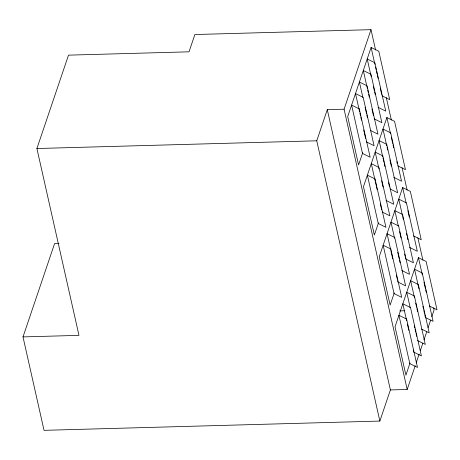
<?xml version="1.0" encoding="UTF-8"?>
<svg xmlns="http://www.w3.org/2000/svg" width="460" height="460" viewBox="0 0 460 460"><rect width="100%" height="100%" fill="white"/><g stroke="black" fill="none" stroke-linecap="round" stroke-linejoin="round"><path stroke-width="0.69" d="M371.001 29.664L344.08 109.204L327.29 109.67L390.39 389.942L379.856 421.067L44.033 430.336L23 336.91L78.971 335.363L36.904 148.517L68.505 55.148L189.025 51.819L194.879 34.529L371.001 29.664L375.578 49.985M23 336.91L54.608 243.535L58.909 243.42M379.856 421.067L316.75 140.794L327.29 109.67M381.99 95.789L389.672 99.607L378.787 51.261L371.105 47.443L347.697 116.61L358.581 164.956L362.71 152.749M397.768 165.859L405.45 169.671L394.565 121.325L386.883 117.513L363.469 186.674L374.354 235.02L378.488 222.818M413.546 235.922L421.222 239.74L410.337 191.394L402.661 187.577L379.247 256.743L390.132 305.089L394.266 292.882M429.318 305.992L437 309.81L426.115 261.458L418.433 257.646L395.025 326.813L405.91 375.159L410.038 362.952M390.39 389.942L407.186 389.476L415.236 365.683M416.156 362.963L419.146 354.125M420.302 350.727L422.832 343.246M423.982 339.848L426.742 331.689M428.122 327.612L430.652 320.131M431.808 316.733L434.108 309.936L433.63 307.832M36.904 148.517L316.75 140.794M399.74 310.885L404.754 310.747M378.091 107.318L385.767 111.13L374.883 62.784L367.206 58.972L371.151 76.487M374.187 118.847L381.869 122.659L370.984 74.313L363.302 70.501L367.402 88.717M370.288 130.37L377.965 134.188L367.08 85.842L359.398 82.024L362.871 97.439M366.384 141.898L374.066 145.716L363.181 97.37L355.499 93.552L359.599 111.768M393.863 177.387L401.546 181.2L390.661 132.854L382.979 129.036L386.768 145.854M389.965 188.91L397.641 192.728L386.756 144.382L379.08 140.564L382.709 156.682M386.061 200.439L393.743 204.257L382.858 155.911L375.176 152.093L378.965 168.912M382.162 211.968L389.838 215.78L378.954 167.434L371.277 163.622L375.216 181.136M409.641 247.451L417.323 251.269L406.439 202.923L398.757 199.105L402.385 215.222M401.839 270.509L409.521 274.321L398.63 225.975L390.954 222.163L394.582 238.274M421.515 329.049L429.197 332.862L418.312 284.516L410.63 280.698L414.42 297.516M417.617 340.572L425.293 344.391L414.408 296.044L406.726 292.226L410.199 307.642M413.712 352.101L421.394 355.919L410.51 307.573L402.828 303.755L406.611 320.574M386.302 97.629L391.351 120.054M402.08 167.699L407.129 190.118M417.858 237.768L422.907 260.188M371.105 47.443L374.894 64.262M375.521 67.062L376.153 69.862M376.47 71.265L377.102 74.071M377.418 75.469L378.045 78.275M380.259 88.084L381.673 94.386M386.883 117.513L390.511 133.624M391.299 137.132L392.719 143.434M393.035 144.837L393.668 147.637M396.819 161.655L397.296 163.754M402.661 187.577L406.128 202.992M407.865 210.703L409.285 217.005M418.433 257.646L422.222 274.459M423.953 282.17L425.373 288.477M425.69 289.875L426.322 292.681M373.359 86.296L374.302 90.499M374.618 91.902L375.251 94.702M387.084 147.257L387.711 150.058M389.919 159.867L391.339 166.175M402.701 216.62L403.334 219.426M406.485 233.439L406.962 235.543M407.278 236.94L407.905 239.746M418.951 288.794L414.535 269.175L422.211 272.987L433.096 321.333L425.419 317.521L424.787 314.715M422.895 306.308L423.528 309.108M423.838 310.511L424.471 313.317M367.718 90.12L368.351 92.92M368.667 94.323L369.299 97.123M371.979 109.037L373.399 115.339M383.025 158.085L383.968 162.288M384.284 163.685L384.916 166.491M388.545 182.608L389.493 186.812M398.325 226.05L394.853 210.634L402.534 214.446L413.419 262.792L405.737 258.98L405.427 257.577M399.585 231.656L401.005 237.958M404.633 254.075L405.11 256.18M415.679 303.123L416.628 307.326M416.938 308.729L417.571 311.529M365.079 107.249L366.499 113.557M366.815 114.96L367.448 117.76M381.645 180.82L383.065 187.128M397.739 252.287L399.153 258.595M399.47 259.998L400.102 262.798M414.299 325.858L414.776 327.963M415.092 329.366L415.719 332.166M416.035 333.569L416.668 336.369M359.916 113.171L360.548 115.977M360.864 117.375L361.491 120.181M363.705 129.99L365.596 138.397M375.532 182.539L376.165 185.34M376.481 186.743L377.114 189.549M380.265 203.561L381.685 209.863M390.523 249.101L387.05 233.686L394.732 237.504L405.616 285.85L397.934 282.037L397.618 280.635M390.839 250.505L392.731 258.911M396.359 275.028L397.308 279.231M407.405 324.076L408.819 330.384M413.241 350.002L413.557 351.4M344.08 109.204L407.186 389.476M359.277 108.899L351.595 105.081L362.48 153.427L370.162 157.245L359.277 108.899M375.055 178.963L367.373 175.151L378.258 223.497L385.94 227.309L375.055 178.963M390.827 249.032L383.151 245.214L394.036 293.56L401.712 297.378L390.827 249.032M406.605 319.096L398.923 315.284L409.808 363.63L417.49 367.448L406.605 319.096"/></g></svg>
